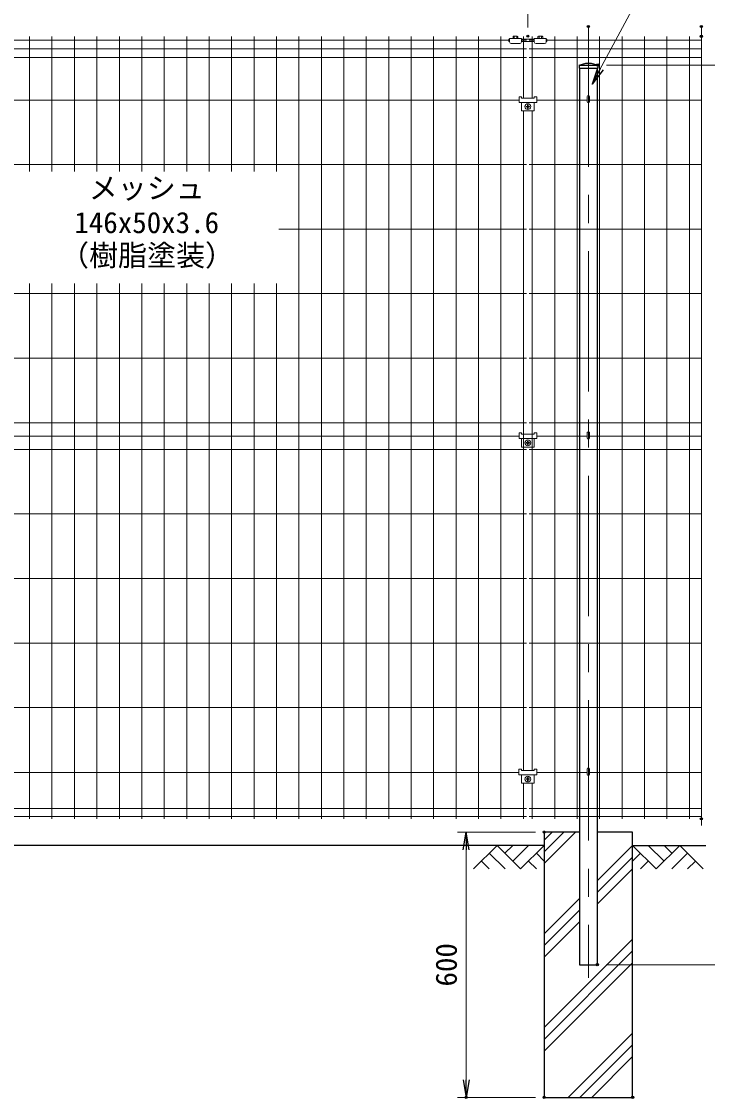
# Model space of a CAD drawing. Units: millimetres, scale not verified. Extents: x -4200 to 4200, y -2970 to 2970.
# Drawn here: x -2282 to -731, y -826 to 1610 of the extents above; entities that cross this region are included whole.
import ezdxf
from ezdxf.enums import TextEntityAlignment as Align

# ---------------------------------------------------------------- set-up
doc = ezdxf.new("R2010")
doc.units = ezdxf.units.MM
doc.header["$LTSCALE"] = 10
doc.header["$PDMODE"] = 32
doc.header["$PDSIZE"] = 5
doc.linetypes.add('USER1', pattern=[50.8, 31.75, -6.35, 6.35, -6.35])
for name, color, linetype, lineweight in [('0-1_D-STR-DIM', 7, 'Continuous', 13), ('0-2_D-STR3', 3, 'Continuous', 13), ('0-3_D-BMK', 2, 'USER1', 13), ('0-4_D-STR1', 1, 'Continuous', 25), ('0-5_D-STR2', 7, 'Continuous', 13), ('0-8_D-STR-TXT', 7, 'Continuous', 25), ('0-9_D-BGD', 7, 'Continuous', 25), ('0-A_D-STR4', 7, 'Continuous', 25), ('0-B_D-DCR-HCH', 7, 'Continuous', 13)]:
    doc.layers.add(name, color=color, linetype=linetype, lineweight=lineweight)
doc.layers.add('0-6_0', color=7, linetype='Continuous')
doc.layers.add('0-7_Defpoints', color=7, linetype='Continuous')
doc.styles.add('ＭＳ ゴシック', font='')
doc.styles.get('ＭＳ ゴシック').set_extended_font_data('MS Gothic')

# ---------------------------------------------------------------- blocks, each defined once
blk = doc.blocks.new('_Open')
at = {"layer": '0-6_0'}
blk.add_line((-10, 1.667), (0, 0), dxfattribs=at)
blk.add_lwpolyline([(-10, -1.667), (0, 0), (-10, 0)], dxfattribs=at)

msp = doc.modelspace()

# ---------------------------------------------------------------- linework, layer by layer
at = {"layer": '0-1_D-STR-DIM'}
for p, q in [((-1137.38, 1596.78), (-1137.38, 1818.64)), ((-744.99, 1598.64), (-744.99, -208.89)), ((-959.45, 1511.38), (-261.49, 1511.38)), ((-1120.45, -223.62), (-1296.85, -223.62)), ((-1276.85, -263.62), (-1276.85, -783.62)), ((-960.45, -523.62), (-394.99, -523.62)), ((-960.45, -523.62), (-261.49, -523.62)), ((-1120.45, -823.62), (-1296.85, -823.62))]:
    msp.add_line(p, q, dxfattribs=at)
at = {"layer": '0-2_D-STR3'}
for p, q in [((-1180.4, 1564.55), (-1180.4, 1569.95)), ((-1180.4, 1569.95), (-1178.9, 1569.95)), ((-1180.4, 1564.55), (-1178.9, 1564.55)), ((-1178.9, 1571.55), (-1151.9, 1571.55)), ((-1178.9, 1571.55), (-1178.9, 1564.05)), ((-1174.9, 1560.05), (-1155.9, 1560.05)), ((-1170.91, 1571.55), (-1170.91, 1576.18)), ((-1169.53, 1576.55), (-1161.27, 1576.55)), ((-1168.16, 1571.55), (-1168.16, 1576.18)), ((-1162.65, 1571.55), (-1162.65, 1576.18)), ((-1159.9, 1576.18), (-1159.9, 1571.55)), ((-1151.9, 1571.55), (-1151.9, 1564.05)), ((-1151.9, 1569.95), (-1122.9, 1569.95)), ((-1151.9, 1564.55), (-1122.9, 1564.55)), ((-1122.9, 1571.55), (-1095.9, 1571.55)), ((-1122.9, 1571.55), (-1122.9, 1564.05)), ((-1118.9, 1560.05), (-1099.9, 1560.05)), ((-1114.92, 1571.55), (-1114.92, 1576.18)), ((-1113.54, 1576.55), (-1105.28, 1576.55)), ((-1112.16, 1571.55), (-1112.16, 1576.18)), ((-1106.66, 1571.55), (-1106.66, 1576.18)), ((-1103.9, 1576.18), (-1103.9, 1571.55)), ((-1095.9, 1571.55), (-1095.9, 1564.05)), ((-1095.9, 1569.95), (-1094.4, 1569.95)), ((-1095.9, 1566.15), (-1094.4, 1566.15)), ((-1095.9, 1564.55), (-1094.4, 1564.55)), ((-1094.4, 1569.95), (-1094.4, 1564.55)), ((-1157.41, 1439.68), (-1157.41, 1426.88)), ((-1123.41, 1439.68), (-1123.41, 1436.78)), ((-1123.41, 1439.68), (-1117.41, 1439.68)), ((-1117.41, 1439.68), (-1117.41, 1426.88)), ((-1003.05, 1440.54), (-1003.05, 1428.38)), ((-997.85, 1440.54), (-997.85, 1428.38)), ((-1157.41, 1426.88), (-1117.41, 1426.88)), ((-1151.41, 1436.78), (-1123.41, 1436.78)), ((-1151.41, 1426.88), (-1151.41, 1407.88)), ((-1140.88, 1417.88), (-1138.88, 1417.88)), ((-1140.88, 1416.88), (-1138.88, 1416.88)), ((-1137.88, 1420.88), (-1137.88, 1418.88)), ((-1137.88, 1413.88), (-1137.88, 1415.88)), ((-1136.88, 1420.88), (-1136.88, 1418.88)), ((-1136.88, 1413.88), (-1136.88, 1415.88)), ((-1133.88, 1417.88), (-1135.88, 1417.88)), ((-1133.88, 1416.88), (-1135.88, 1416.88)), ((-1123.41, 1426.88), (-1123.41, 1407.88)), ((-1151.41, 1407.88), (-1123.41, 1407.88)), ((-1157.41, 679.18), (-1157.41, 666.38)), ((-1157.41, 666.38), (-1117.41, 666.38)), ((-1151.41, 676.28), (-1123.41, 676.28)), ((-1151.41, 666.38), (-1151.41, 647.38)), ((-1137.88, 660.38), (-1137.88, 658.38)), ((-1136.88, 660.38), (-1136.88, 658.38)), ((-1123.41, 679.18), (-1123.41, 676.28)), ((-1123.41, 679.18), (-1117.41, 679.18)), ((-1123.41, 666.38), (-1123.41, 647.38)), ((-1117.41, 679.18), (-1117.41, 666.38)), ((-1003.05, 680.04), (-1003.05, 667.88)), ((-997.85, 680.04), (-997.85, 667.88)), ((-1151.41, 647.38), (-1123.41, 647.38)), ((-1140.88, 657.38), (-1138.88, 657.38)), ((-1140.88, 656.38), (-1138.88, 656.38)), ((-1137.88, 653.38), (-1137.88, 655.38)), ((-1136.88, 653.38), (-1136.88, 655.38)), ((-1133.88, 657.38), (-1135.88, 657.38)), ((-1133.88, 656.38), (-1135.88, 656.38)), ((-1157.44, -81.32), (-1151.44, -81.32)), ((-1157.44, -81.32), (-1157.44, -94.12)), ((-1157.44, -94.12), (-1117.44, -94.12)), ((-1151.44, -81.32), (-1151.44, -84.22)), ((-1151.44, -84.22), (-1123.44, -84.22)), ((-1151.44, -94.12), (-1151.44, -113.12)), ((-1123.44, -81.32), (-1117.44, -81.32)), ((-1123.44, -81.32), (-1123.44, -84.22)), ((-1123.44, -94.12), (-1123.44, -113.12)), ((-1117.44, -81.32), (-1117.44, -94.12)), ((-1003.05, -80.46), (-1003.05, -92.62)), ((-997.85, -80.46), (-997.85, -92.62)), ((-1151.44, -113.12), (-1123.44, -113.12)), ((-1140.91, -103.12), (-1138.91, -103.12)), ((-1140.91, -104.12), (-1138.91, -104.12)), ((-1137.91, -100.12), (-1137.91, -102.12)), ((-1137.91, -107.12), (-1137.91, -105.12)), ((-1136.91, -100.12), (-1136.91, -102.12)), ((-1136.91, -107.12), (-1136.91, -105.12)), ((-1133.91, -103.12), (-1135.91, -103.12)), ((-1133.91, -104.12), (-1135.91, -104.12))]:
    msp.add_line(p, q, dxfattribs=at)
for points in [[(-1157.41, 1439.68), (-1151.41, 1439.68), (-1151.41, 1436.78)], [(-1157.41, 679.18), (-1151.41, 679.18), (-1151.41, 676.28)]]:
    msp.add_lwpolyline(points, dxfattribs=at)
for centre in [(-1137.38, 1417.38), (-1137.38, 656.88), (-1137.41, -103.62)]:
    msp.add_circle(centre, 6.5, dxfattribs=at)
for centre, radius, start, end in [((-1174.9, 1564.05), 4, 180, 270), ((-1169.53, 1573.79), 2.75, 60, 120), ((-1165.4, 1566.09), 10.46, 74.73852, 105.26148), ((-1161.27, 1573.79), 2.75, 60, 120), ((-1155.9, 1564.05), 4, 270, 0), ((-1118.9, 1564.05), 4, 180, 270), ((-1113.54, 1573.79), 2.75, 60, 120), ((-1109.41, 1566.09), 10.46, 74.73852, 105.26148), ((-1105.28, 1573.79), 2.75, 60, 120), ((-1099.9, 1564.05), 4, 270, 0), ((-1140.88, 1417.38), 0.5, 90.00001, 270), ((-1138.88, 1418.88), 1, 270, 0.00001), ((-1138.88, 1415.88), 1, 0, 90), ((-1137.38, 1420.88), 0.5, 0, 179.99999), ((-1137.38, 1413.88), 0.5, 180.00002, 0.00001), ((-1135.88, 1418.88), 1, 180.00001, 270), ((-1135.88, 1415.88), 1, 90, 180.00001), ((-1133.88, 1417.38), 0.5, 270.00049, 90.00046), ((-1000.45, 1428.38), 2.6, 180, 0), ((-1138.88, 658.38), 1, 270, 0.00001), ((-1137.38, 660.38), 0.5, 0, 179.99999), ((-1135.88, 658.38), 1, 180.00001, 270), ((-1000.45, 667.88), 2.6, 180, 0), ((-1140.88, 656.88), 0.5, 90.00001, 270), ((-1138.88, 655.38), 1, 0, 90), ((-1137.38, 653.38), 0.5, 180.00002, 0.00001), ((-1135.88, 655.38), 1, 90, 180.00001), ((-1133.88, 656.88), 0.5, 270.00049, 90.00046), ((-1000.45, -92.62), 2.6, 180, 0), ((-1140.91, -103.62), 0.5, 90.00001, 270), ((-1138.91, -102.12), 1, 270, 0.00001), ((-1138.91, -105.12), 1, 0, 90), ((-1137.41, -100.12), 0.5, 0, 179.99999), ((-1137.41, -107.12), 0.5, 180.00002, 0.00001), ((-1135.91, -102.12), 1, 180.00001, 270), ((-1135.91, -105.12), 1, 90, 180.00001), ((-1133.91, -103.62), 0.5, 270.00049, 90.00046)]:
    msp.add_arc(centre, radius, start, end, dxfattribs=at)
for centre in [(-1000.45, 1440.53), (-1000.45, 680.03), (-1000.45, -80.47)]:
    msp.add_ellipse(centre, major_axis=(-2.6, 0), ratio=0.649974, start_param=3.1415927, end_param=6.2831853, dxfattribs=at)
at = {"layer": '0-3_D-BMK'}
msp.add_line((-1000.45, 1598.64), (-1000.45, -553.62), dxfattribs=at)
at = {"layer": '0-4_D-STR1'}
for p, q in [((-1021.45, 1511.38), (-1006.45, 1515.38)), ((-1021.45, 1511.38), (-979.45, 1511.38)), ((-1021.45, 1511.38), (-1021.45, 1504.38)), ((-1006.45, 1515.38), (-994.45, 1515.38)), ((-994.45, 1515.38), (-979.45, 1511.38)), ((-979.45, 1511.38), (-979.45, 1504.38)), ((-1021.45, 1504.38), (-979.45, 1504.38)), ((-980.45, 1504.38), (-980.45, -523.62))]:
    msp.add_line(p, q, dxfattribs=at)
msp.add_lwpolyline([(-1020.45, 1504.38), (-1020.45, -523.62), (-980.45, -523.62)], dxfattribs=at)
at = {"layer": '0-5_D-STR2'}
for p, q in [((-1178.9, 1567.95), (-3095.92, 1567.95)), ((-2264.32, 1576.38), (-2264.32, 1270.41)), ((-2213.55, 1576.38), (-2213.55, 1270.41)), ((-2162.78, 1576.38), (-2162.78, 1270.41)), ((-2112.01, 1576.38), (-2112.01, 1270.41)), ((-2061.24, 1576.38), (-2061.24, 1270.41)), ((-2010.47, 1576.38), (-2010.47, 1270.41)), ((-1959.7, 1576.38), (-1959.7, 1270.41)), ((-1908.94, 1576.38), (-1908.94, 1270.41)), ((-1858.17, 1576.38), (-1858.17, 1270.41)), ((-1807.4, 1576.38), (-1807.4, 1270.41)), ((-1756.63, 1576.38), (-1756.63, 1270.41)), ((-1705.86, 1576.38), (-1705.86, 1270.41)), ((-1655.09, 1576.38), (-1655.09, -193.62)), ((-1604.32, 1576.38), (-1604.32, -193.62)), ((-1553.55, 1576.38), (-1553.55, -193.62)), ((-1502.78, 1576.38), (-1502.78, -193.62)), ((-1452.01, 1576.38), (-1452.01, -193.62)), ((-1401.24, 1576.38), (-1401.24, -193.62)), ((-1350.47, 1576.38), (-1350.47, -193.62)), ((-1299.7, 1576.38), (-1299.7, -193.62)), ((-1248.94, 1576.38), (-1248.94, -193.62)), ((-1198.17, 1576.38), (-1198.17, -193.62)), ((-1140.4, 1567.95), (-1151.9, 1567.95)), ((-1147.4, 1576.38), (-1147.4, 1436.78)), ((-1122.9, 1567.95), (-1134.41, 1567.95)), ((-1127.4, 1576.38), (-1127.4, 1436.78)), ((-744.99, 1567.95), (-1095.9, 1567.95)), ((-1076.63, 1576.38), (-1076.63, -193.62)), ((-1025.86, 1576.38), (-1025.86, -193.62)), ((-975.09, 1576.38), (-975.09, -193.62)), ((-924.32, 1576.38), (-924.32, -193.62)), ((-873.55, 1576.38), (-873.55, -193.62)), ((-822.78, 1576.38), (-822.78, -193.62)), ((-772.01, 1576.38), (-772.01, -193.62)), ((-1140.4, 1548.38), (-3134.41, 1548.38)), ((-744.99, 1548.38), (-1134.41, 1548.38)), ((-1140.4, 1528.8), (-3134.41, 1528.8)), ((-744.99, 1528.8), (-1134.41, 1528.8)), ((-1157.41, 1432.38), (-2997.85, 1432.38)), ((-1003.05, 1432.38), (-1117.41, 1432.38)), ((-744.99, 1432.38), (-997.85, 1432.38)), ((-1147.4, 1407.88), (-1147.4, -84.22)), ((-1127.4, 1407.88), (-1127.4, -84.22)), ((-1140.4, 1286.38), (-3134.4, 1286.38)), ((-744.99, 1286.38), (-1134.4, 1286.38)), ((-1140.4, 1140.38), (-1700.45, 1140.38)), ((-744.99, 1140.38), (-1134.4, 1140.38)), ((-2264.32, 1017.43), (-2264.32, -193.62)), ((-2213.55, 1017.43), (-2213.55, -193.62)), ((-2162.78, 1017.43), (-2162.78, -193.62)), ((-2112.01, 1017.43), (-2112.01, -193.62)), ((-2061.24, 1017.43), (-2061.24, -193.62)), ((-2010.47, 1017.43), (-2010.47, -193.62)), ((-1959.7, 1017.43), (-1959.7, -193.62)), ((-1908.94, 1017.43), (-1908.94, -193.62)), ((-1858.17, 1017.43), (-1858.17, -193.62)), ((-1807.4, 1017.43), (-1807.4, -193.62)), ((-1756.63, 1017.43), (-1756.63, -193.62)), ((-1705.86, 1017.43), (-1705.86, -193.62)), ((-1140.4, 994.38), (-3134.4, 994.38)), ((-744.99, 994.38), (-1134.4, 994.38)), ((-1140.4, 848.38), (-3134.4, 848.38)), ((-744.99, 848.38), (-1134.4, 848.38)), ((-1140.4, 702.38), (-3134.4, 702.38)), ((-744.99, 702.38), (-1134.4, 702.38)), ((-1157.41, 671.88), (-2997.85, 671.88)), ((-1003.05, 671.88), (-1117.41, 671.88)), ((-744.99, 671.88), (-997.85, 671.88)), ((-1140.4, 642.08), (-3134.4, 642.08)), ((-744.99, 642.08), (-1134.4, 642.08)), ((-1140.4, 496.08), (-3134.4, 496.08)), ((-744.99, 496.08), (-1134.4, 496.08)), ((-1140.4, 350.08), (-3134.4, 350.08)), ((-744.99, 350.08), (-1134.4, 350.08)), ((-1140.4, 204.08), (-3134.4, 204.08)), ((-744.99, 204.08), (-1134.4, 204.08)), ((-1140.4, 58.08), (-3134.4, 58.08)), ((-744.99, 58.08), (-1134.4, 58.08)), ((-1157.44, -88.62), (-2997.85, -88.62)), ((-1003.05, -88.62), (-1117.44, -88.62)), ((-744.99, -88.62), (-997.85, -88.62)), ((-1147.4, -113.12), (-1147.4, -193.62)), ((-1127.4, -113.12), (-1127.4, -193.62)), ((-1140.4, -170.6), (-3134.41, -170.6)), ((-1140.4, -188.22), (-3134.41, -188.22)), ((-744.99, -170.6), (-1134.41, -170.6)), ((-744.99, -188.22), (-1134.41, -188.22))]:
    msp.add_line(p, q, dxfattribs=at)
at = {"layer": '0-7_Defpoints'}
for p in [(-1000.45, 1598.64), (-744.99, 1598.64), (-1137.38, 1576.78), (-744.99, 1576.38), (-979.45, 1511.38), (-744.99, -193.62), (-1100.45, -223.62), (-980.45, -523.62), (-1276.85, -823.62), (-1100.45, -823.62), (-900.45, -823.62)]:
    msp.add_point(p, dxfattribs=at)
at = {"layer": '0-8_D-STR-TXT', "lineweight": 13}
msp.add_lwpolyline([(-344.06, 1693.89), (-871.3, 1693.89), (-991.09, 1470.25)], dxfattribs=at)
at = {"layer": '0-9_D-BGD'}
for p, q in [((-1100.45, -253.62), (-2900.45, -253.62)), ((-900.45, -253.62), (-734.99, -253.62))]:
    msp.add_line(p, q, dxfattribs=at)
at = {"layer": '0-A_D-STR4'}
msp.add_lwpolyline([(-1020.45, -223.62), (-1100.45, -223.62), (-1100.45, -823.62), (-900.45, -823.62), (-900.45, -223.62), (-980.45, -223.62)], dxfattribs=at)
at = {"layer": '0-B_D-DCR-HCH'}
for p, q in [((-1100.45, -294.72), (-1029.36, -223.62)), ((-1100.45, -268.2), (-1055.88, -223.62)), ((-1100.45, -241.69), (-1082.39, -223.62)), ((-1206.88, -253.62), (-1260.09, -306.84)), ((-1206.88, -253.62), (-1153.67, -306.84)), ((-1189.14, -271.36), (-1171.4, -253.62)), ((-1171.4, -289.1), (-1135.93, -253.62)), ((-1153.67, -306.84), (-1100.45, -253.62)), ((-980.45, -333.82), (-900.45, -253.82)), ((-847.24, -306.84), (-900.45, -253.62)), ((-829.5, -289.1), (-864.98, -253.62)), ((-794.03, -253.62), (-847.24, -306.84)), ((-811.67, -271.45), (-829.5, -253.62)), ((-794.03, -253.62), (-740.82, -306.84)), ((-1242.35, -289.1), (-1224.53, -306.84)), ((-1224.62, -271.36), (-1188.98, -306.84)), ((-1135.93, -289.1), (-1118.11, -306.84)), ((-1118.19, -271.36), (-1100.45, -289.02)), ((-980.45, -360.33), (-900.45, -280.33)), ((-882.72, -271.36), (-900.45, -289.02)), ((-864.98, -289.1), (-882.8, -306.84)), ((-776.29, -271.36), (-811.93, -306.84)), ((-758.56, -289.1), (-776.37, -306.84)), ((-980.45, -386.85), (-900.45, -306.85)), ((-1100.45, -453.82), (-1020.45, -373.82)), ((-1100.45, -480.33), (-1020.45, -400.33)), ((-1100.45, -506.85), (-1020.45, -426.85)), ((-1100.45, -665.95), (-900.45, -465.95)), ((-1100.45, -692.47), (-900.45, -492.47)), ((-1100.45, -718.98), (-900.45, -518.98)), ((-1046, -823.62), (-900.45, -678.08)), ((-1019.48, -823.62), (-900.45, -704.6)), ((-992.96, -823.62), (-900.45, -731.11))]:
    msp.add_line(p, q, dxfattribs=at)

# ---------------------------------------------------------------- block references
at = {"layer": '0-1_D-STR-DIM', "xscale": 4, "yscale": 4}
for p, rotation in [((-1276.85, -223.62), 90), ((-1276.85, -823.62), 270)]:
    msp.add_blockref('_Open', p, dxfattribs=dict(at, rotation=rotation))
at = {"layer": '0-8_D-STR-TXT', "xscale": 4, "yscale": 4, "rotation": 241.82519}
msp.add_blockref('_Open', (-992.03, 1468.48), dxfattribs=at)

# ---------------------------------------------------------------- texts
at = {"layer": '0-1_D-STR-DIM', "style": 'ＭＳ ゴシック'}
msp.add_text('600', height=48.09, rotation=90, dxfattribs=at).set_placement((-1283.6, -572.87), align=Align.BOTTOM_LEFT)
at = {"layer": '0-8_D-STR-TXT', "style": 'ＭＳ ゴシック'}
for s, p in [('メッシュ', (-2130.4, 1194.86)), ('146x50x3.6', (-2162.89, 1116.79)), ('（樹脂塗装）', (-2195.37, 1042.6))]:
    msp.add_text(s, height=48.09, dxfattribs=at).set_placement(p, align=Align.BOTTOM_LEFT)

doc.saveas('drawing.dxf')
